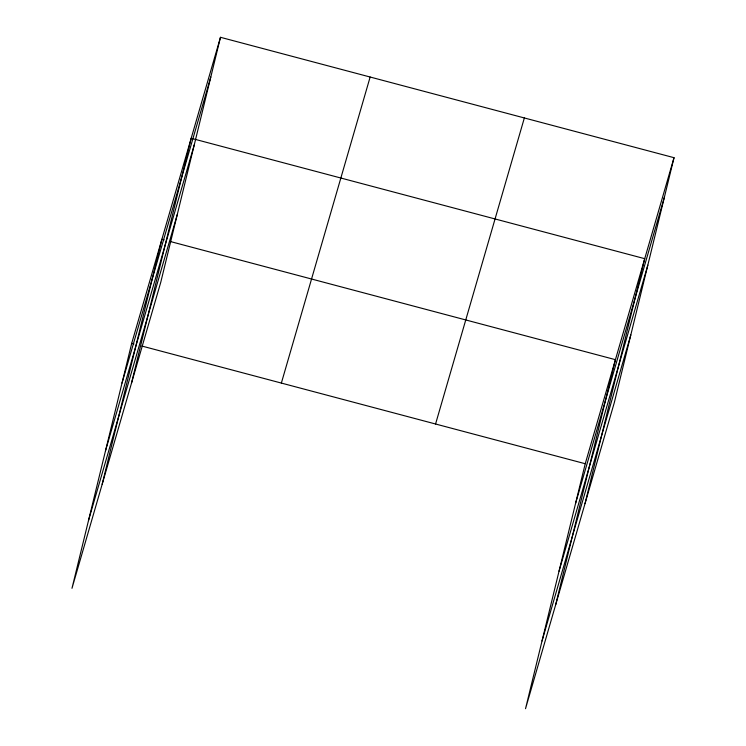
<?xml version="1.0" encoding="UTF-8"?>
<svg xmlns="http://www.w3.org/2000/svg" width="746" height="746" viewBox="0 0 746 746"><rect width="100%" height="100%" fill="white"/><g stroke="black" fill="none" stroke-linecap="round" stroke-linejoin="round"><path stroke-width="1.12" d="M220.48 37.3L131.697 343.346L71.98 588.314L160.763 282.268L220.48 37.3L674.02 157.686L614.303 402.654L525.52 708.7L585.237 463.732L674.02 157.686M102.165 484.257L161.882 239.289L164.139 239.886M131.464 383.267L191.181 138.29L644.721 258.685L585.004 503.653M555.705 604.642L615.422 359.675L170.89 241.676M122.008 383.09L210.792 77.043M105.503 450.808L194.286 144.771M88.485 520.587L177.278 214.54M281.363 383.071L370.147 77.024M435.571 423.998L524.354 117.961M575.548 503.475L664.332 197.429M559.034 571.203L647.826 265.156M542.025 640.973L630.808 334.935M131.697 343.346L133.944 343.943M141.824 346.032L585.237 463.732"/></g></svg>
